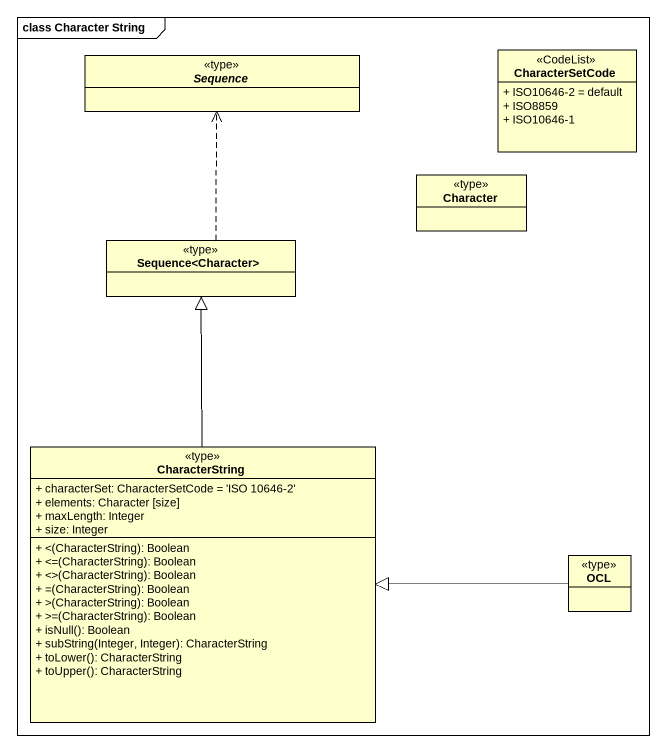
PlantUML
@startuml
mainframe class Character String
hide circle
hide empty members
skinparam classAttributeIconSize 0
abstract class Sequence <<type>>
class CharacterSetCode <<CodeList>> {
  + ISO10646-2 = default
  + ISO8859
  + ISO10646-1
}
class Character <<type>>
class "Sequence<Character>" as Sequence_Character <<type>>
class CharacterString <<type>> {
  + characterSet: CharacterSetCode = 'ISO 10646-2'
  + elements: Character [size]
  + maxLength: Integer
  + size: Integer
  + <(CharacterString): Boolean
  + <=(CharacterString): Boolean
  + <>(CharacterString): Boolean
  + =(CharacterString): Boolean
  + >(CharacterString): Boolean
  + >=(CharacterString): Boolean
  + isNull(): Boolean
  + subString(Integer, Integer): CharacterString
  + toLower(): CharacterString
  + toUpper(): CharacterString
}
class OCL <<type>>
Sequence_Character .up.> Sequence
CharacterString -up-|> Sequence_Character
OCL -left-|> CharacterString
@enduml
